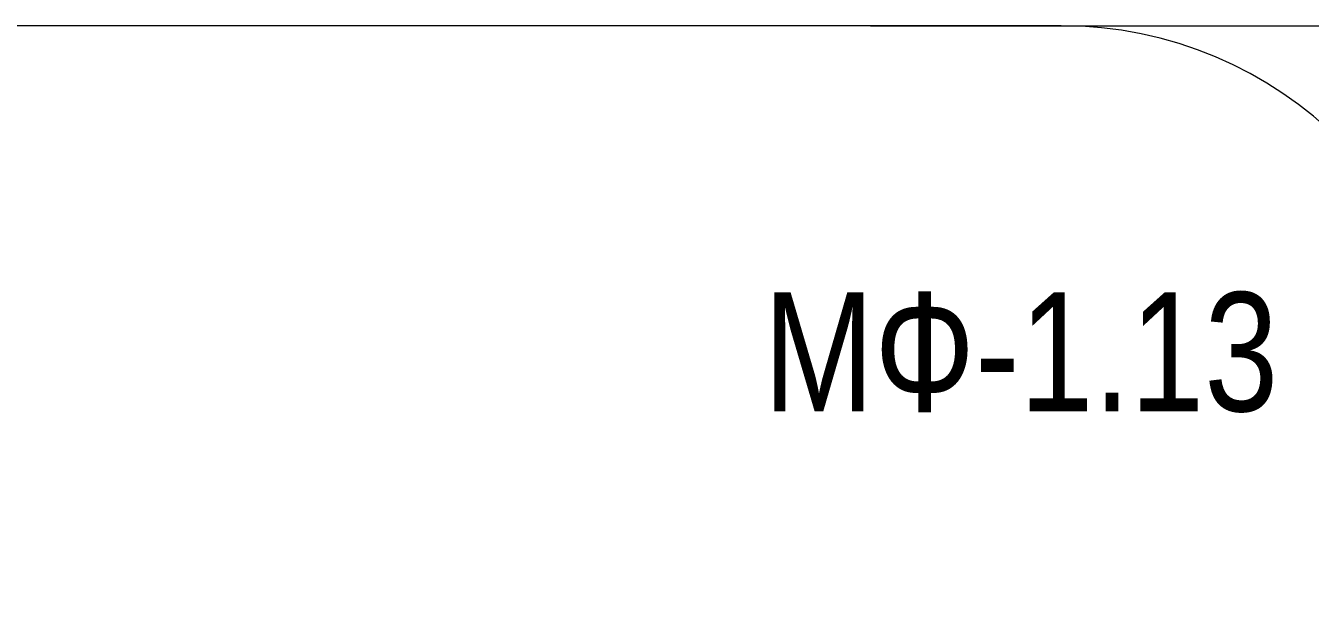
# Model space of a CAD drawing. Header units: millimetres. Extents: x -4709 to 4444, y -3388 to 2274.
# Drawn here: x -450 to 2789, y 810 to 2274 of the extents above; entities that cross this region are included whole.
import ezdxf

# ---------------------------------------------------------------- set-up
doc = ezdxf.new("R2010")
doc.units = ezdxf.units.MM
for name, color, linetype in [('DIKOM_АРТИКУЛ', 7, 'Continuous'), ('DIKOM_ЗОНА', 90, 'Continuous'), ('DIKOM_РАЗМЕР_ЗОНА', 7, 'Continuous')]:
    doc.layers.add(name, color=color, linetype=linetype)
doc.styles.add('style1', font='arialbd.ttf', dxfattribs={"width": 0.8})
doc.dimstyles.new('1-50', dxfattribs={"dimtxt": 300, "dimasz": 200, "dimexe": 100, "dimexo": 0, "dimgap": 100, "dimtad": 1, "dimtoh": 1, "dimtxsty": 'style1', "dimcen": 200, "dimclrd": 7, "dimclre": 7, "dimclrt": 7, "dimadec": 1, "dimazin": 2, "dimtfac": 1, "dimtmove": 0, "dimatfit": 2, "dimfxl": 0, "dimlwd": 25, "dimlwe": 18, "dimarcsym": 0})

# ---------------------------------------------------------------- blocks, each defined once
blk = doc.blocks.new('*D12')
at = {"layer": 'Defpoints', "color": 0, "transparency": 16777216}
for p in [(1679.5, 2273.9), (1679.5, -2026.1), (4343.6, -2026.1)]:
    blk.add_point(p, dxfattribs=at)
at = {"layer": 'DIKOM_РАЗМЕР_ЗОНА', "color": 7, "lineweight": 18, "transparency": 16777216}
for p, q in [((1679.5, 2273.9), (4443.6, 2273.9)), ((1679.5, -2026.1), (4443.6, -2026.1))]:
    blk.add_line(p, q, dxfattribs=at)
at = {"layer": 'DIKOM_РАЗМЕР_ЗОНА', "color": 7, "lineweight": 25, "transparency": 16777216}
blk.add_line((4343.6, 2073.9), (4343.6, -1826.1), dxfattribs=at)
at = {"layer": 'DIKOM_РАЗМЕР_ЗОНА', "color": 7, "transparency": 16777216}
for points in [[(4310.3, 2073.9), (4377, 2073.9), (4343.6, 2273.9)], [(4310.3, -1826.1), (4377, -1826.1), (4343.6, -2026.1)]]:
    blk.add_solid(points, dxfattribs=at)
at = {"layer": 'DIKOM_РАЗМЕР_ЗОНА', "color": 7, "transparency": 16777216, "insert": (4090.4, 325.1), "char_height": 300, "attachment_point": 5, "rotation": 90, "style": 'style1'}
blk.add_mtext('{\\fArial|b0|i0|c204|p34;4300}', dxfattribs=at)

msp = doc.modelspace()

# ---------------------------------------------------------------- linework, layer by layer
at = {"layer": 'DIKOM_ЗОНА', "color": 3, "lineweight": 15}
msp.add_lwpolyline([(-819.751, 2098.938, -0.29325274), (-1092.469, 1923.938), (-3708.518, 1923.938, 0.41421356), (-4708.518, 923.938), (-4708.518, -676.062, 0.41421356), (-3708.518, -1676.062), (-1092.469, -1676.062, -0.29325274), (-819.751, -1851.062, 0.29325274), (-547.033, -2026.062), (2160.253, -2026.062, 0.41421356), (3160.253, -1026.062), (3160.253, 1273.938, 0.41421356), (2160.253, 2273.938), (-547.033, 2273.938, 0.29325274), (-819.751, 2098.938)], format="xyb", dxfattribs=at)

# ---------------------------------------------------------------- texts
at = {"layer": 'DIKOM_АРТИКУЛ', "insert": (1409.538, 1601.75), "char_height": 300, "attachment_point": 1, "style": 'style1'}
msp.add_mtext_dynamic_manual_height_columns('{\\fArial|b0|i0|c204|p34;MФ-1.13}', width=5885.53069, gutter_width=20, heights=[0], dxfattribs=at)

# ---------------------------------------------------------------- dimensions: what is measured, and where the dimension line sits
at = {"layer": 'DIKOM_РАЗМЕР_ЗОНА'}
dim = msp.add_linear_dim(base=(4343.63, -2026.062), p1=(1679.494, 2273.938), p2=(1679.494, -2026.062), angle=90, text='{\\fArial|b0|i0|c204|p34;<>}', dimstyle='1-50', dxfattribs=at)
dim.commit()
dim.dimension.update_dxf_attribs({"geometry": '*D12', "text_midpoint": (4343.63, 325.076), "dimtype": 160})

doc.saveas('drawing.dxf')
